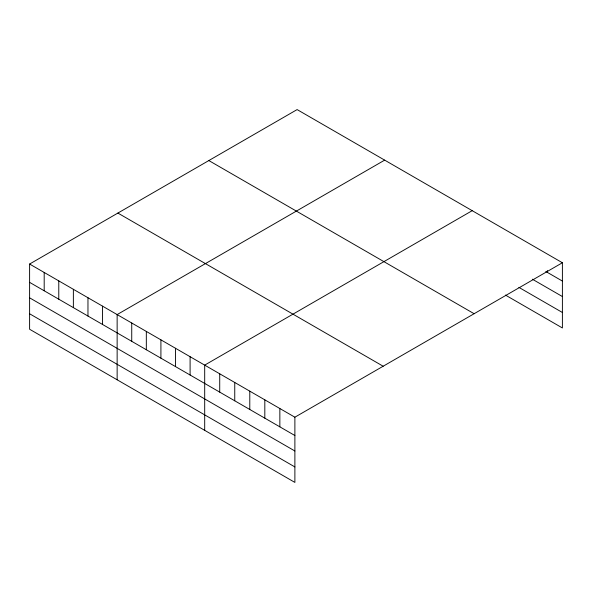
<?xml version="1.0" encoding="UTF-8"?>
<svg xmlns="http://www.w3.org/2000/svg" width="592" height="592" viewBox="0 0 592 592"><rect width="100%" height="100%" fill="white"/><g stroke="black" fill="none" stroke-linecap="round" stroke-linejoin="round"><path stroke-width="0.89" d="M562.4 262.752L297.117 109.587L29.6 264.039L29.6 329.248L294.883 482.413L294.883 417.197L562.4 262.752L562.4 327.961L505.435 295.075M384.659 160.129L117.142 314.581L117.142 379.798M472.201 210.671L204.691 365.123L204.691 430.34M545.787 271.476L562.4 281.067M532.334 279.187L562.4 296.54M518.881 287.364L562.4 312.487M208.835 160.558L474.118 313.716M117.882 213.068L383.165 366.226M29.6 264.039L294.883 417.197M29.6 282.354L294.883 435.52M29.6 297.828L294.883 450.993M29.6 313.775L294.883 466.94M547.371 270.559L547.371 272.387M279.853 408.517L279.853 426.839M264.816 399.837L264.816 418.159M249.787 391.157L249.787 409.479M234.75 382.484L234.75 400.799M219.721 373.804L219.721 392.119M190.099 356.695L190.099 375.017M175.506 348.274L175.506 366.596M160.913 339.852L160.913 358.167M146.328 331.424L146.328 349.746M131.735 323.003L131.735 341.325M102.557 306.153L102.557 324.475M87.964 297.732L87.964 316.054M73.371 289.31L73.371 307.625M58.778 280.882L58.778 299.204M44.193 272.461L44.193 290.776"/></g></svg>
